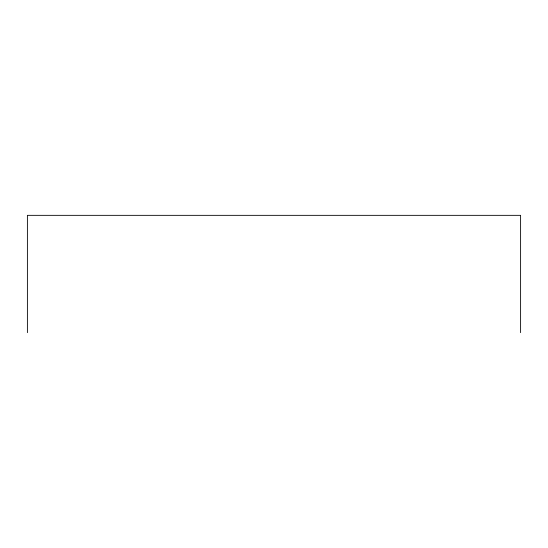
<?xml version="1.0" encoding="UTF-8"?>
<svg xmlns="http://www.w3.org/2000/svg" width="548" height="548" viewBox="0 0 548 548"><rect width="100%" height="100%" fill="white"/><g stroke="black" fill="none" stroke-linecap="round" stroke-linejoin="round"><path stroke-width="0.82" d="M520.6 332.657L520.6 215.343L27.4 215.343L27.4 332.657"/></g></svg>
